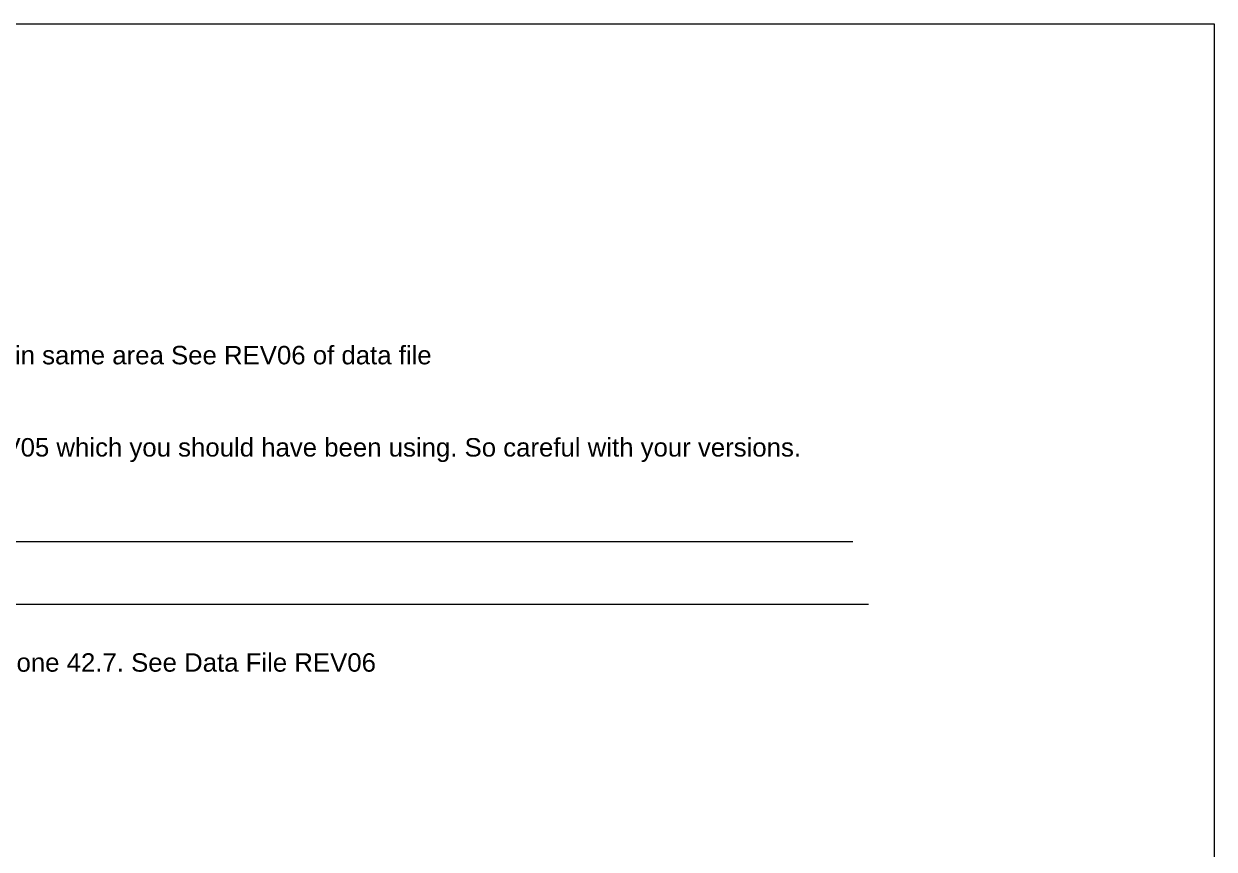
# Model space of a CAD drawing. Header units: millimetres. Extents: x -4102225 to 11595281, y -18031110 to 2286893.
# Drawn here: x 4311948 to 6114419, y 1036794 to 2286893 of the extents above; entities that cross this region are included whole.
import ezdxf

# ---------------------------------------------------------------- set-up
doc = ezdxf.new("R2010")
doc.units = ezdxf.units.MM
doc.layers.get('0').update_dxf_attribs({"lineweight": 0})
doc.styles.get("Standard").update_dxf_attribs({"font": 'arial.ttf'})

msp = doc.modelspace()

# ---------------------------------------------------------------- linework, layer by layer
at = {"color": 40, "linetype": 'Continuous', "lineweight": 0, "true_color": 0xf8d731}
for p, q in [((2813439, 1502735), (5567362, 1502735)), ((2837281, 1407982), (5591204, 1407982))]:
    msp.add_line(p, q, dxfattribs=at)
msp.add_lwpolyline([(2547953, 2286893), (6114419, 2286893), (6114419, 397322), (2547953, 397322)], close=True, dxfattribs=at)

# ---------------------------------------------------------------- texts
at = {"linetype": 'Continuous', "lineweight": 0, "insert": (2897719, 2124908), "char_height": 27924.168, "width": 5192666.58, "attachment_point": 1}
msp.add_mtext('Hi Steve,\\P\\PPlease do the following revisions:\\P\\PKA23^I^IThe revision needed is a Ch 117.4 \\P\\P\\PKA35^I^IOrder shots changed around W on Left Bank, also one shot deleted in same area See REV06 of data file\\P\\P\\PKA36^I^IShot at change 19.47 has been removed.  This was removed in REV05 which you should have been using. So careful with your versions.\\P\\P\\PKA37^I^IMissing. I have not seen this line.\\P\\PKA40^I^IThe data points have enlarged symbols\\P\\PKA43^I^Ipts 20037;20036 and 20024 have depths changed at Ch36.95; 40.5 one 42.7. See Data File REV06\\P\\P^I^I^Ipt20025 deleted at Ch 42.93; also 20026 deleted at Ch44.66\\P\\P^I^I^Ipt 20029 elevation changed as per REV06\\P\\PKA44^I^IW at Chainage 61.5\\P\\P\\PKA45^I^ILight blue riser at Ch. 48.75\\P\\P^I^I^IPt  20077 at Ch 27.6. elevation changed as per REV06.  107.32M\\P\\PKA46^I^ITake out point at Ch 158.6 and 158.7 as per REV06\\P\\P^I^I^IRiser at Ch 78.9 Dotted red otherwise like a W riser;  then another at Ch 82.5 (i.e dotted red riser).  Then in between these risers note:  Area of significant difficulty\\P ^I^I^I^Idue to bridge structure interference and deep holes.  Measurements in this area are indicative only.', dxfattribs=at)

doc.saveas('drawing.dxf')
